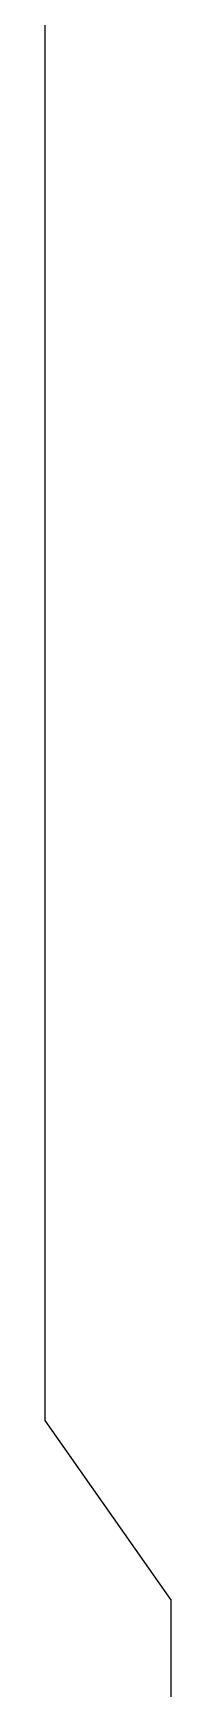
# Model space of a CAD drawing. Header units: metres. Extents: x 27 to 1668, y 87 to 577.
# Drawn here: x 457.12 to 460.62, y 277.5 to 323.75 of the extents above; entities that cross this region are included whole.
import ezdxf

# ---------------------------------------------------------------- set-up
doc = ezdxf.new("R2010")
doc.units = ezdxf.units.M
doc.layers.add('C_TEXT_TABLE', color=1, linetype='Continuous')
doc.layers.add('XREF', color=7, linetype='Continuous')

# ---------------------------------------------------------------- blocks, each defined once
blk = doc.blocks.new('XD_SWD LS')
at = {"layer": 'C_TEXT_TABLE'}
for p, q in [((457.115, 285), (457.115, 563)), ((457.115, 285), (457.115, 460)), ((457.115, 285), (457.115, 460)), ((457.115, 285), (457.115, 460)), ((460.617, 280), (457.115, 285)), ((460.617, 280), (457.115, 285)), ((460.617, 280), (460.617, 264)), ((460.617, 280), (460.617, 264))]:
    blk.add_line(p, q, dxfattribs=at)

msp = doc.modelspace()

# ---------------------------------------------------------------- block references
at = {"layer": 'XREF'}
msp.add_blockref('XD_SWD LS', (0, 0), dxfattribs=at)

doc.saveas('drawing.dxf')
